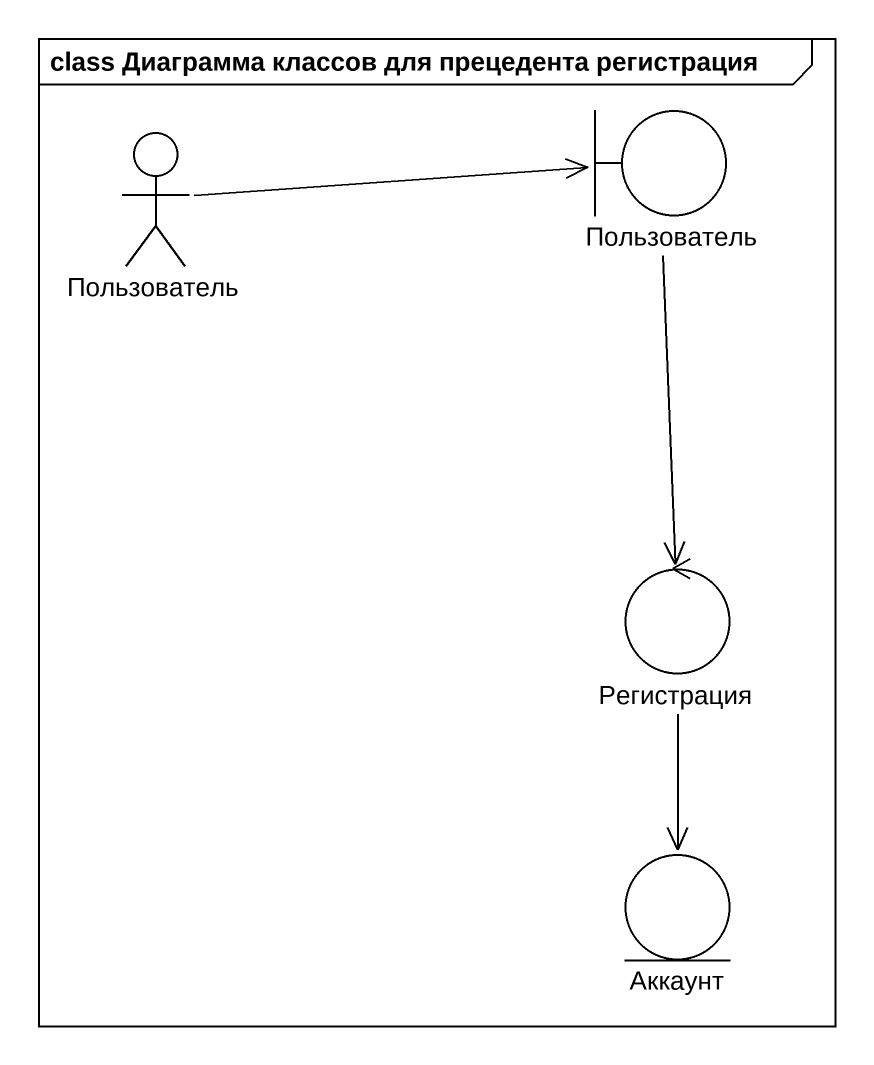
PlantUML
@startuml
mainframe class Диаграмма классов для прецедента регистрация
boundary Пользователь
actor "Пользователь" as Пользователь_2
control Регистрация
entity Аккаунт
Пользователь --> Регистрация
Пользователь_2 -right-> Пользователь
Регистрация --> Аккаунт
@enduml
